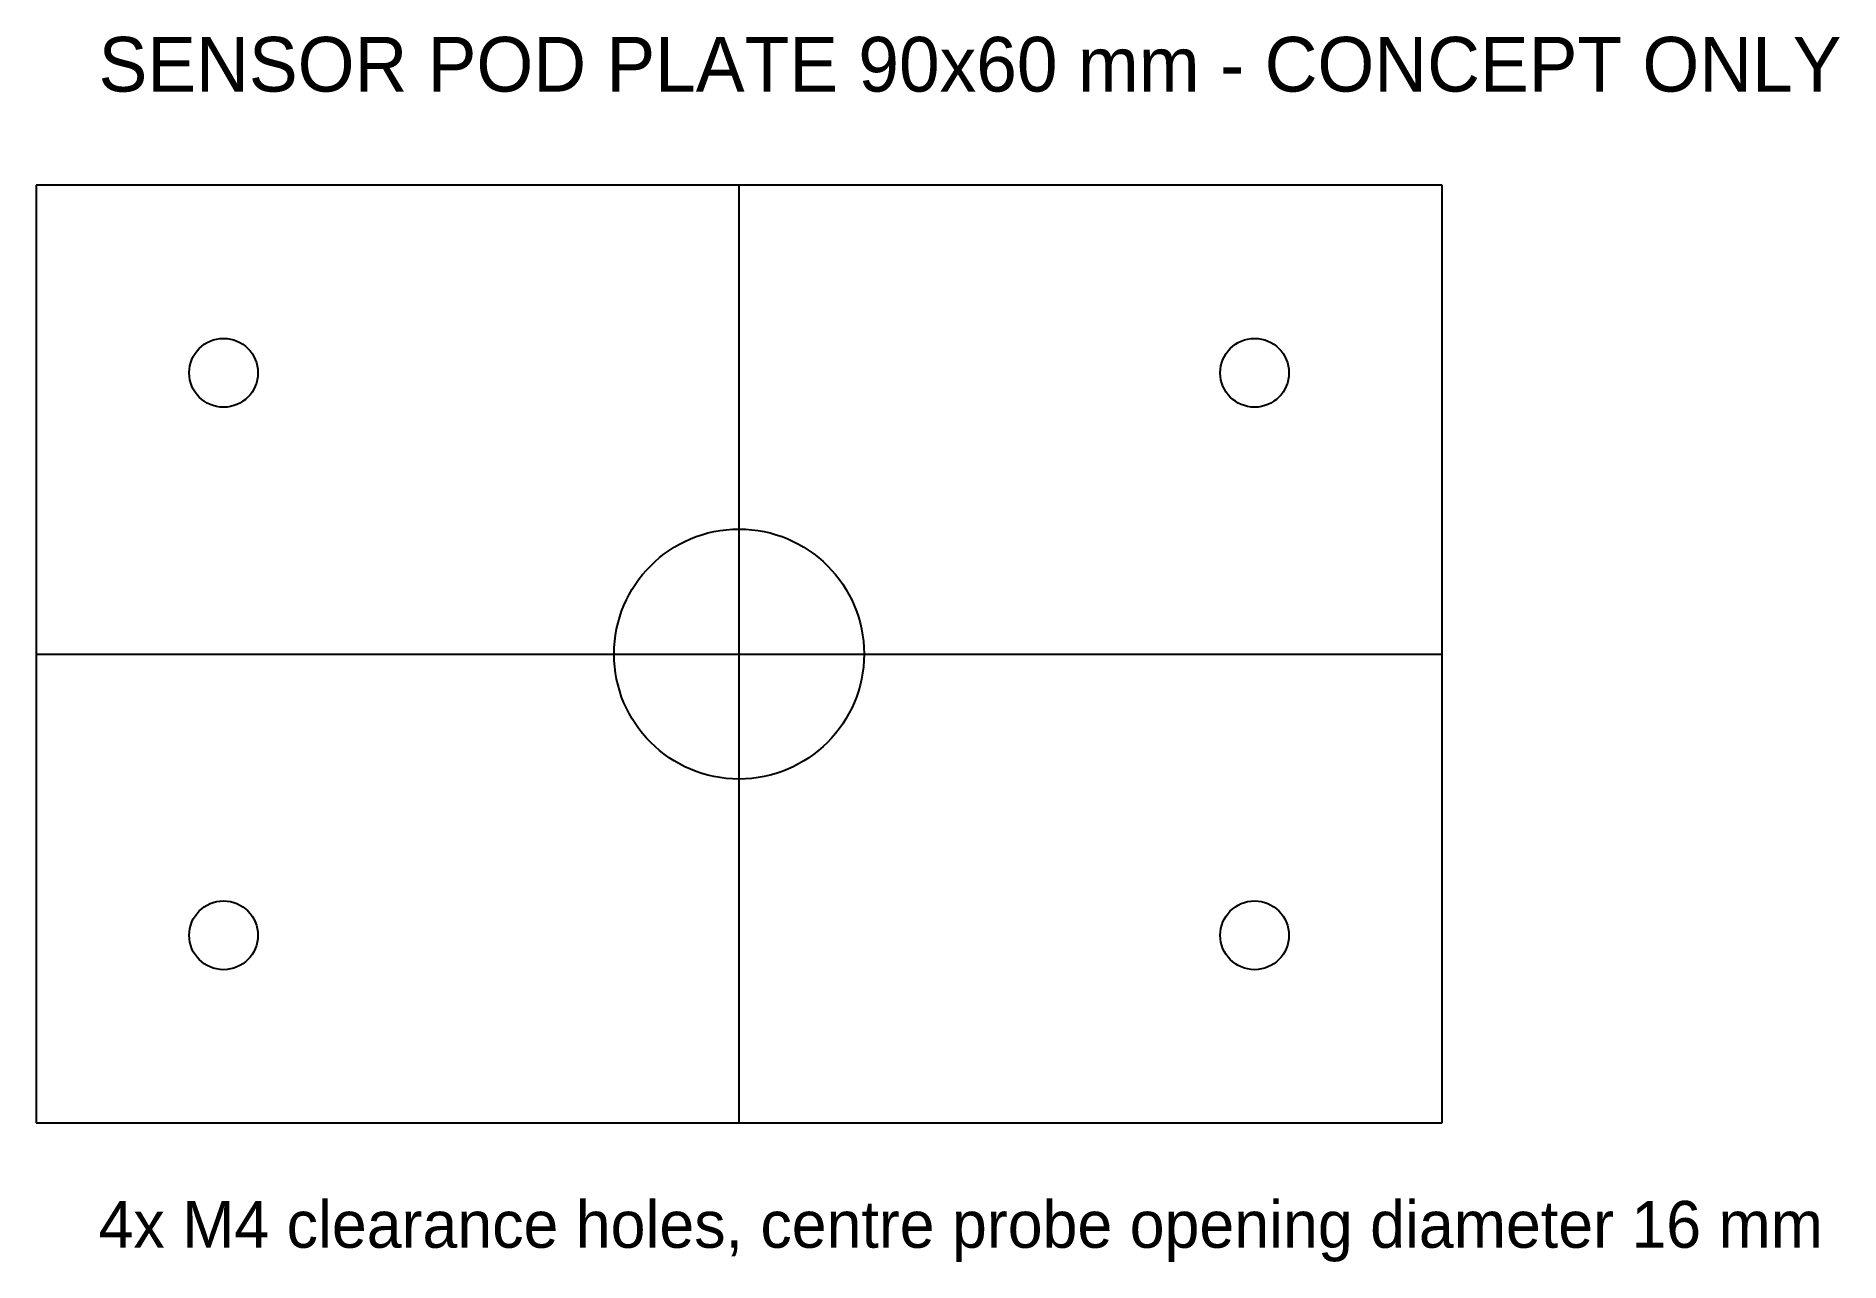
# Model space of a CAD drawing. Extents: x 0 to 115, y -9 to 70.
import ezdxf

# ---------------------------------------------------------------- set-up
doc = ezdxf.new("R2010")
doc.units = 0

msp = doc.modelspace()

# ---------------------------------------------------------------- linework, layer by layer
at = {"layer": 'CENTRELINES'}
for p, q in [((45, 0), (45, 60)), ((0, 30), (90, 30))]:
    msp.add_line(p, q, dxfattribs=at)
at = {"layer": 'M4_HOLES'}
for centre in [(12, 48), (78, 48), (12, 12), (78, 12)]:
    msp.add_circle(centre, 2.2, dxfattribs=at)
at = {"layer": 'OUTLINE'}
for p, q in [((90, 60), (0, 60)), ((0, 60), (0, 0)), ((90, 0), (90, 60)), ((0, 0), (90, 0))]:
    msp.add_line(p, q, dxfattribs=at)
at = {"layer": 'PROBE_OPENING'}
msp.add_circle((45, 30), 8, dxfattribs=at)

# ---------------------------------------------------------------- texts
at = {"layer": 'NOTES'}
for s, height, p in [('SENSOR POD PLATE 90x60 mm - CONCEPT ONLY', 3.5, (4, 66)), ('4x M4 clearance holes, centre probe opening diameter 16 mm', 3, (4, -8))]:
    msp.add_text(s, height=height, dxfattribs=at).set_placement(p)

doc.saveas('drawing.dxf')
